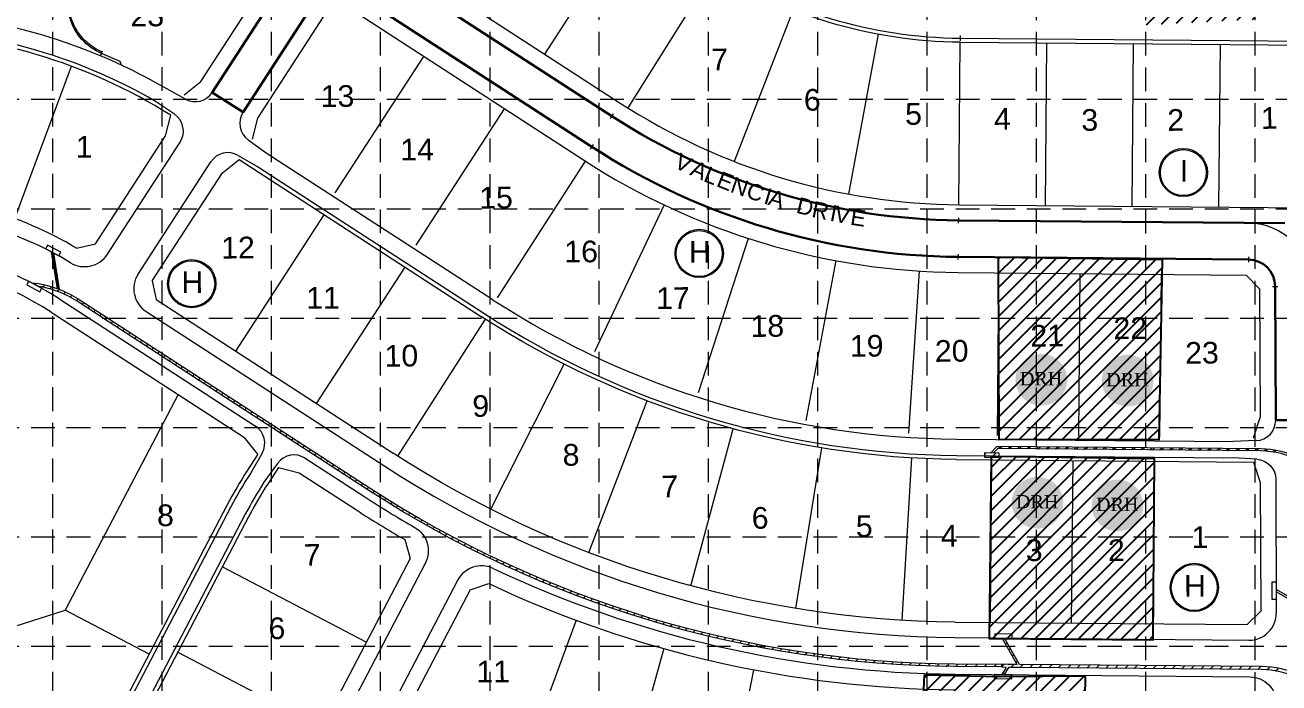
# Model space of a CAD drawing. Header units: inches. Extents: x 5975 to 9213, y 2836 to 8009.
# Drawn here: x 6687 to 7613, y 5799 to 6284 of the extents above; entities that cross this region are included whole.
import ezdxf
from ezdxf.enums import TextEntityAlignment as Align

# ---------------------------------------------------------------- set-up
doc = ezdxf.new("R2010")
doc.units = ezdxf.units.IN
doc.header["$MEASUREMENT"] = 0
doc.linetypes.add('DASHED', pattern=[0.75, 0.5, -0.25])
doc.linetypes.add('HIDDEN', pattern=[0.375, 0.25, -0.125])
for name, color, linetype, lineweight in [('0572al - Level 22', 7, 'Continuous', 0), ('BLOCKS', 7, 'Continuous', 0), ('Level 11', 7, 'Continuous', 0), ('Level 14', 7, 'Continuous', 0), ('Level 22', 7, 'Continuous', 0), ('Level 3', 7, 'Continuous', 0), ('Level 47', 7, 'Continuous', 0), ('Level 6', 7, 'Continuous', 0), ('LOGO', 7, 'Continuous', 0), ('STORM', 5, 'Continuous', 0)]:
    doc.layers.add(name, color=color, linetype=linetype, lineweight=lineweight)
for name, color, linetype in [('BASE', 7, 'Continuous'), ('GRID', 254, 'DASHED'), ('SODDED LOT', 2, 'Continuous')]:
    doc.layers.add(name, color=color, linetype=linetype)
doc.styles.add('DRHorton', font='dutcheb.ttf')
doc.styles.get("Standard").update_dxf_attribs({"font": 'ARIAL.TTF'})

# ---------------------------------------------------------------- blocks, each defined once
blk = doc.blocks.new('DRHorton')
h = blk.add_hatch(color=1)
h.paths.add_polyline_path([(78.7, 25.78, 1), (40.43, 25.78, 1)])
h.paths.add_polyline_path([(42.33, 17.91), (76.5, 17.91), (76.5, 34.87), (42.33, 34.87)], flags=24)
at = {"layer": 'BASE', "color": 176, "style": 'DRHorton'}
blk.add_text('DRH', height=9.814, dxfattribs=at).set_placement((59.39, 21.64), align=Align.CENTER)

msp = doc.modelspace()

# ---------------------------------------------------------------- hatches: boundary and pattern name
at = {"layer": 'SODDED LOT'}
h = msp.add_hatch(dxfattribs=at)
h.set_pattern_fill('ANSI31', color=256, scale=60, style=0)
h.paths.add_polyline_path([(7351.01, 5804.8), (7407.43, 5803.41), (7469.69, 5803.96), (7467.74, 5670.6), (7382.98, 5670.32), (7345.18, 5671.16)])
h.paths.add_polyline_path([(7400.62, 5966.19), (7520.73, 5964.5), (7519.61, 5830.4), (7399.21, 5831.25)])
h.paths.add_polyline_path([(7405.78, 6113), (7526.59, 6111.38), (7524.17, 5978.09), (7406.18, 5978.49), (7405.78, 6111.38)])
h.paths.add_polyline_path([(7507.01, 6746.99), (7630.07, 6747.51), (7631.11, 6874.69), (7507.01, 6874.69)])
h.paths.add_polyline_path([(7507.53, 6684.07), (7628.43, 6683.46), (7628.51, 6649.29), (7618.65, 6630.08), (7607.22, 6620.74), (7590.09, 6616.07), (7524.66, 6615.03), (7513.24, 6616.59), (7508.05, 6622.82), (7508.05, 6628.53)])
h.paths.add_polyline_path([(7486.51, 6405.99), (7512.73, 6284.4), (7603.96, 6289.11), (7625.98, 6307.98), (7628.6, 6325.8), (7630.7, 6360.39), (7517.97, 6426.96), (7506.96, 6412.28), (7493.85, 6408.09)])
h.paths.add_polyline_path([(7316.81, 6791.63), (7244.82, 6679.87), (7298.17, 6645.16), (7363.39, 6758.61)])
h.paths.add_polyline_path([(7090.29, 6927.15), (7032.12, 6805.45), (7083.1, 6779.07), (7147.87, 6895.38)])
h.paths.add_polyline_path([(7179.83, 7077.56), (7120.72, 6953.95), (7120.72, 6946.47), (7129.56, 6941.72), (7169.64, 6917.27), (7236.91, 7049.03)])
h.paths.add_polyline_path([(6973.21, 7146.91), (6935.84, 7018.55), (7045.9, 6977.12), (7094.82, 7099.37), (7035.71, 7124.5)])
h.paths.add_polyline_path([(6656.93, 7225.64), (6650.99, 7071.52), (6709.17, 7064.73), (6722.34, 7209.93)])
h.paths.add_polyline_path([(7291.62, 5043.7), (7267.69, 5045.25), (7233.72, 5083.44), (7229.48, 5188.01), (7225.23, 5201.12), (7256.11, 5201.12), (7270.39, 5195.72), (7276.56, 5187.23), (7281.58, 5172.57), (7281.2, 5106.98)])
h.paths.add_polyline_path([(8380.58, 5174.1), (8367.57, 5174.1), (8344.07, 5199.1), (8368.57, 5174.1), (8268.46, 5173.11), (8225.45, 5176.61), (8160.42, 5181.61), (8079.9, 5182.11), (7307.5, 5175.7), (7308.3, 5191.69), (7317.1, 5206.89), (7337.1, 5212.49), (7533.14, 5214.89), (7553.14, 5209.29), (7565.14, 5214.09), (7721.16, 5214.89), (7733.17, 5210.89), (7745.17, 5216.49), (8051.45, 5218.37), (8065.8, 5214.5), (8077.67, 5217.54), (8194.42, 5217.15), (8241.74, 5210.09), (8358.99, 5207.26), (8368.17, 5202.32), (8374.52, 5194.55), (8378.76, 5183.96)])
h.paths.add_polyline_path([(8704.79, 5136.17), (8691.79, 5133.64), (8753.34, 4894.96), (8772.65, 4849.2), (8813.78, 4777.7), (9048.19, 4361.94), (9072.43, 4375.67), (8939.12, 4584.85), (8791.14, 4879.37), (8747.51, 5047.36), (8711.16, 5128.12)])
h.paths.add_polyline_path([(8681.52, 5186.17), (8415.52, 5185), (8417.85, 5203.66), (8426.6, 5215.33), (8445.85, 5219.99), (8469.19, 5219.99), (8474.44, 5220.58), (8676.85, 5222.91)])
h.paths.add_polyline_path([(8413.35, 4565.98), (8280.46, 4491.51), (8281.98, 4449.25), (8282.28, 4441.35), (8285.63, 4434.36), (8293.84, 4431.32), (8314.21, 4430.71), (8347.06, 4434.05), (8381.72, 4441.65), (8415.78, 4453.81), (8447.71, 4468.4), (8453.19, 4473.27), (8455.92, 4478.43), (8455.92, 4486.64), (8454.71, 4494.24)])
h.paths.add_polyline_path([(7193.84, 4567.18), (7193.14, 4432.02), (7264.33, 4432.69), (7264.78, 4566.81)])
h.paths.add_polyline_path([(7387.96, 5013.68), (7387.48, 4885.26), (7390.38, 4884.78), (7393.04, 4881.88), (7448.68, 4881.39), (7449.65, 5014.17)])
h.paths.add_polyline_path([(7937.33, 4711.8), (7937.48, 4577.46), (8004.15, 4576.95), (8025.44, 4578.49), (8046.46, 4586.43), (8056.72, 4593.35), (8059.01, 4600.35), (8058.83, 4607.07), (8056.62, 4612.2), (8004.18, 4703.63), (7999.2, 4708.38), (7993.32, 4711.1), (7985.17, 4711.77), (7943.07, 4712)])
h.paths.add_polyline_path([(8015.77, 4750.82), (8064.6, 4866.71), (8098.83, 4868.07), (8104.76, 4866.25), (8126.21, 4865.79), (8140.36, 4860.77), (8149.94, 4853.02), (8155.42, 4844.35), (8158.61, 4832.03), (8161.35, 4819.71), (8164.09, 4819.26), (8173.68, 4785.04), (8042.69, 4711.59), (8042.24, 4719.34), (8039.04, 4729.84), (8031.74, 4739.87), (8019.87, 4748.54)])
h.paths.add_polyline_path([(8285.97, 4402.91), (8285.64, 4269.3), (8320.6, 4269.71), (8347.34, 4271.36), (8371.6, 4273.82), (8350.22, 4407.04), (8339.11, 4405.4), (8323.48, 4403.75), (8309.91, 4403.34), (8289.34, 4402.93)])
h.paths.add_polyline_path([(6997, 4412.5), (6873.98, 4344.71), (6871.32, 4343.51), (6871.8, 4331.43), (6873.25, 4329.98), (6874.7, 4313.81), (6877.36, 4297.87), (6884.6, 4287.25), (6897.65, 4277.59), (6912.38, 4274.69), (6930.5, 4273.97), (6931.95, 4271.79), (7003.68, 4271.79), (7025.42, 4391.8), (7016, 4394.94), (7006.58, 4401.46), (7001.51, 4406.77)])

# ---------------------------------------------------------------- linework, layer by layer
at = {"layer": '0572al - Level 22', "color": 7, "linetype": 'Continuous', "lineweight": 13}
for p, q in [((6825.46, 6234.64), (7046.69, 6575.87)), ((6944.17, 6331.34), (7120.25, 6217.18)), ((6848.15, 6220), (6901.82, 6302.78)), ((6929.48, 6308.69), (7105.56, 6194.53)), ((7377.52, 6274.68), (7644.9, 6272.33)), ((6758.43, 6254.76), (6757.46, 6257.42)), ((6825.46, 6234.64), (6848.15, 6220)), ((7376.34, 6140.18), (7617.09, 6138.07)), ((7376.1, 6113.18), (7590.18, 6111.31)), ((7610, 6091.37), (7610.33, 5992.64)), ((7637.33, 5992.73), (7610.33, 5992.64))]:
    msp.add_line(p, q, dxfattribs=at)
at = {"layer": '0572al - Level 22', "color": 7, "linetype": 'Continuous', "lineweight": 13, "extrusion": (0, 0, -1)}
for centre, radius, start, end in [((-6759.61, 6301.28), 41, 292.7845, 32.95631), ((-7590, 6091.31), 47, 90.50301, 179.80917), ((-7590, 6091.31), 20, 90.50301, 179.80917)]:
    msp.add_arc(centre, radius, start, end, dxfattribs=at)
at = {"layer": '0572al - Level 22', "color": 7, "linetype": 'Continuous', "lineweight": 13}
for centre, radius, start, end in [((7380.54, 6618.67), 344, 237.04369, 269.49699), ((6584.18, 5883.63), 412, 65.1295, 67.2155), ((7380.54, 6618.67), 478.5, 237.04369, 269.49699), ((7380.54, 6618.67), 505.5, 237.04369, 269.49699)]:
    msp.add_arc(centre, radius, start, end, dxfattribs=at)
at = {"layer": 'BLOCKS'}
for centre, radius in [((7542.24, 6175.51), 17.8), ((7542.18, 6175.43), 16.97), ((7184.88, 6115.78), 17.8), ((7184.82, 6115.71), 16.97), ((6810.29, 6093.46), 17.8), ((6810.23, 6093.39), 16.97), ((7550.3, 5869.27), 17.8), ((7550.24, 5869.2), 16.97)]:
    msp.add_circle(centre, radius, dxfattribs=at)
at = {"layer": 'GRID', "color": 252, "linetype": 'HIDDEN', "lineweight": 0, "ltscale": 70}
for p, q in [((7110.91, 3243.14), (7110.91, 7924.45)), ((7191.62, 3243.12), (7191.62, 7924.45)), ((7272.33, 3243.11), (7272.33, 7924.45)), ((7353.04, 3243.1), (7353.04, 7924.45)), ((7433.75, 3243.09), (7433.75, 7924.45)), ((7514.46, 3243.07), (7514.46, 7924.45)), ((7595.17, 3243.06), (7595.17, 7924.45)), ((6708.29, 3243.2), (6707.46, 7921.29)), ((6788.36, 3243.19), (6788.38, 7921.24)), ((6869.29, 3243.17), (6869.2, 7921.22)), ((6949.5, 3243.16), (6949.66, 7921.21)), ((7030.23, 3243.15), (7030.72, 7921.1)), ((6061.68, 6229.54), (9128.65, 6229.54)), ((6061.68, 6148.83), (9128.65, 6148.83)), ((6061.68, 6068.12), (9128.65, 6068.12)), ((6061.68, 5987.41), (9128.65, 5987.41)), ((6061.68, 5906.7), (9128.65, 5906.7)), ((6061.68, 5825.99), (9128.65, 5825.99))]:
    msp.add_line(p, q, dxfattribs=at)
at = {"layer": 'Level 14', "color": 7, "linetype": 'Continuous', "lineweight": 30}
for p, q in [((6825.46, 6234.64), (7046.69, 6575.87)), ((6944.17, 6331.34), (7120.25, 6217.18)), ((6848.15, 6220), (6901.82, 6302.78)), ((6929.48, 6308.69), (7105.56, 6194.53)), ((6825.46, 6234.64), (6848.15, 6220)), ((7376.34, 6140.18), (7617.09, 6138.07)), ((7376.1, 6113.18), (7590.18, 6111.31)), ((7610, 6091.37), (7610.33, 5992.64)), ((7637.33, 5992.73), (7610.33, 5992.64))]:
    msp.add_line(p, q, dxfattribs=at)
at = {"layer": 'Level 14', "color": 7, "linetype": 'Continuous', "lineweight": 0}
for p, q in [((7377.54, 6276.68), (7377.5, 6272.68)), ((6742.96, 6261.64), (6744.51, 6265.32)), ((7121.32, 6218.84), (7119.15, 6215.48)), ((7106.64, 6196.19), (7104.46, 6192.83)), ((7376.32, 6138.18), (7376.36, 6142.18)), ((7376.08, 6111.19), (7376.12, 6115.18)), ((7590.19, 6113.31), (7590.16, 6109.31)), ((7608, 6091.37), (7612, 6091.38))]:
    msp.add_line(p, q, dxfattribs=at)
at = {"layer": 'Level 14', "color": 7, "linetype": 'Continuous', "lineweight": 13}
for p, q in [((7377.52, 6274.68), (7644.9, 6272.33)), ((6758.43, 6254.76), (6757.46, 6257.42))]:
    msp.add_line(p, q, dxfattribs=at)
at = {"layer": 'Level 14', "color": 7, "linetype": 'Continuous', "lineweight": 13, "extrusion": (0, 0, -1)}
msp.add_arc((-6759.61, 6301.28), 41, 292.7845, 32.95631, dxfattribs=at)
at = {"layer": 'Level 14', "color": 7, "linetype": 'Continuous', "lineweight": 13}
for centre, radius, start, end in [((7380.54, 6618.67), 344, 237.04369, 269.49699), ((6584.18, 5883.63), 412, 65.1295, 67.2155)]:
    msp.add_arc(centre, radius, start, end, dxfattribs=at)
at = {"layer": 'Level 14', "color": 7, "linetype": 'Continuous', "lineweight": 30}
for radius in [478.5, 505.5]:
    msp.add_arc((7380.54, 6618.67), radius, 237.04369, 269.49699, dxfattribs=at)
at = {"layer": 'Level 14', "color": 7, "linetype": 'Continuous', "lineweight": 30, "extrusion": (0, 0, -1)}
msp.add_arc((-7590, 6091.31), 20, 90.50301, 179.80917, dxfattribs=at)
at = {"layer": 'Level 22', "color": 7, "linetype": 'Continuous', "lineweight": 0}
for p, q in [((6805.65, 6229.65), (6789.65, 6238.43)), ((6825.46, 6234.64), (6825.49, 6234.69)), ((6848.15, 6220), (6825.46, 6234.64)), ((6797.57, 6218.51), (6783.64, 6228.04)), ((6747.99, 6115.15), (6801.69, 6197.97)), ((6851.96, 6199.68), (6865.96, 6189.57)), ((6770.71, 6100.57), (6824.38, 6183.35)), ((6844.49, 6188.17), (6859.43, 6179.5)), ((6865.96, 6189.57), (7032.39, 6081.67)), ((6859.43, 6179.5), (7025.86, 6071.6)), ((6712.84, 6082.07), (6857.33, 5988.4)), ((6776.61, 6072.9), (6952.7, 5958.74)), ((7637.33, 5992.73), (7610.33, 5992.64)), ((7374.92, 5978.69), (7578.88, 5976.9)), ((7595.95, 5977.6), (7578.88, 5976.9)), ((6862.14, 5968.29), (6853.54, 5953.43)), ((6873.66, 5960.83), (6863.6, 5946.91)), ((6893.98, 5964.64), (6938.01, 5936.09)), ((7374.82, 5966.69), (7578.92, 5964.9)), ((7596.35, 5963.88), (7578.92, 5964.9)), ((7610.48, 5948.95), (7610.8, 5850.36)), ((6839.15, 5928.8), (6718.53, 5698.21)), ((6849.79, 5923.24), (6729.16, 5692.65)), ((6982.59, 5886.94), (6914.16, 5756.13)), ((7006.51, 5874.43), (6960.68, 5786.81)), ((7373.63, 5832.2), (7590.63, 5830.29)), ((7373.4, 5805.2), (7591.2, 5803.28))]:
    msp.add_line(p, q, dxfattribs=at)
for centre, radius, start, end in [((6584.18, 5883.63), 410, 59.92409, 89.49699), ((6584.18, 5883.63), 398, 59.92409, 89.49699), ((6812.87, 6242.8), 15, 241.24263, 327.04369), ((6860.73, 6211.84), 15, 147.04369, 234.18839), ((6789.1, 6206.13), 15, 327.04369, 55.62146), ((6836.97, 6175.19), 15, 59.89899, 147.04369), ((6584.18, 5883.63), 263.5, 58.76181, 89.49699), ((6584.18, 5883.63), 236.5, 57.04369, 89.49699), ((6731.21, 6126.03), 20, 238.76181, 327.04369), ((6787.49, 6089.69), 20, 147.04369, 237.04369), ((7380.54, 6618.67), 640, 237.04369, 269.49699), ((7380.54, 6618.67), 652, 237.04369, 269.49699), ((6849.17, 5975.81), 15, 329.9133, 57.04369), ((7595.33, 5992.59), 15, 272.35725, 0.19083), ((6885.82, 5952.05), 15, 57.04369, 144.17407), ((7110.3, 5786.97), 306, 147.04369, 152.3861), ((7380.54, 6618.67), 786.5, 237.04369, 269.49699), ((7110.3, 5786.97), 294, 147.04369, 152.3861), ((7380.54, 6618.67), 813.5, 237.04369, 240.08535), ((7024.23, 5865.16), 20, 64.69225, 152.3861), ((7380.54, 6618.67), 813.5, 244.69225, 269.49699), ((7590.8, 5850.29), 20, 269.49699, 0.19083)]:
    msp.add_arc(centre, radius, start, end, dxfattribs=at)
at = {"layer": 'Level 22', "color": 7, "linetype": 'Continuous', "lineweight": 0, "extrusion": (0, 0, -1)}
for centre, radius, start, end in [((-7595.48, 5948.9), 15, 93.35296, 179.80917), ((-6964.87, 5896.21), 20, 119.91465, 207.6139), ((-7591.03, 5783.29), 20, 90.50301, 179.80917)]:
    msp.add_arc(centre, radius, start, end, dxfattribs=at)
at = {"layer": 'Level 3', "color": 7, "linetype": 'Continuous', "lineweight": 0}
for p, q in [((6817.02, 6242.76), (7036.25, 6580.91)), ((7070.83, 6262.93), (7136.11, 6363.62)), ((6951.68, 6340.18), (7126.54, 6226.81)), ((7195.95, 6324.86), (7132.11, 6223.25)), ((6858.97, 6215.56), (6910.65, 6295.27)), ((6924.48, 6298.22), (7099.34, 6184.86)), ((7254.21, 6295.49), (7210.53, 6183.73)), ((7316.95, 6277.55), (7294.96, 6159.58)), ((7376.44, 6151.68), (7377.49, 6271.68)), ((7377.54, 6271.68), (7647.91, 6269.3)), ((7440.44, 6151.12), (7441.49, 6271.12)), ((7504.43, 6150.56), (7505.49, 6270.56)), ((7568.43, 6150), (7569.49, 6269.99)), ((6916.26, 6160.54), (6981.54, 6261.23)), ((6804.64, 6232.87), (6817.02, 6242.76)), ((6975.83, 6121.91), (7041.11, 6222.61)), ((6855, 6200.25), (6858.97, 6215.56)), ((7100.69, 6183.98), (7035.73, 6083.09)), ((7159, 6151.56), (7107.58, 6043.13)), ((7376.48, 6151.68), (7648.31, 6149.3)), ((7221.01, 6126.91), (7183.98, 6012.77)), ((7285.67, 6110.45), (7263.65, 5992.49)), ((7347.15, 6102.75), (7339.4, 5983)), ((7376.04, 6101.68), (7588.47, 6099.82)), ((7404.95, 5981.43), (7406, 6101.42)), ((7464.94, 5980.9), (7466, 6100.9)), ((7524.94, 5980.37), (7526, 6100.37)), ((7588.47, 6099.82), (7598.51, 6089.73)), ((7598.51, 6089.73), (7598.82, 5994.73)), ((7593.87, 5979.77), (7598.82, 5994.73))]:
    msp.add_line(p, q, dxfattribs=at)
at = {"layer": 'Level 3', "color": 7, "linetype": 'Continuous', "lineweight": 0, "extrusion": (0, 0, -1)}
for centre, radius, start, end in [((-6759.61, 6301.28), 40, 292.7845, 32.95631), ((-7380.58, 6618.67), 347, 270.50301, 302.95631)]:
    msp.add_arc(centre, radius, start, end, dxfattribs=at)
at = {"layer": 'Level 3', "color": 7, "linetype": 'Continuous', "lineweight": 0}
for radius in [467, 517]:
    msp.add_arc((7380.58, 6618.67), radius, 237.04369, 269.49699, dxfattribs=at)
at = {"layer": 'Level 6', "color": 7, "linetype": 'Continuous', "lineweight": 0}
for p, q in [((6679.8, 6141.47), (6721.52, 6253.98)), ((6790.9, 6202.48), (6794.85, 6217.76)), ((6739.22, 6122.77), (6790.9, 6202.48)), ((6832.86, 6175.28), (6845.21, 6185.15)), ((6845.21, 6185.15), (7024.26, 6069.06)), ((6781.18, 6095.57), (6832.86, 6175.28)), ((6842.86, 6043.66), (6908.14, 6144.35)), ((6725.29, 6119.66), (6739.22, 6122.77)), ((6902.44, 6005.03), (6967.72, 6105.72)), ((6781.18, 6095.57), (6784.13, 6081.74)), ((6784.13, 6081.74), (6958.98, 5968.37)), ((6706.58, 6072.42), (6849.26, 5979.92)), ((6962.28, 5966.25), (7027.05, 6067.27)), ((7031.02, 5926.98), (7085.14, 6034.08)), ((6800.16, 6011.76), (6716.79, 5852.39)), ((7103.4, 5894.93), (7146.31, 6006.99)), ((6859.12, 5967.57), (6849.26, 5979.92)), ((7178.67, 5870.43), (7209.93, 5986.29)), ((7256.05, 5853.74), (7275.33, 5972.18)), ((6859.12, 5967.57), (6851.02, 5955.07)), ((7334.73, 5845.02), (7341.83, 5964.81)), ((7374.83, 5963.69), (7593.93, 5961.77)), ((7399.73, 5843.47), (7400.79, 5963.46)), ((7459.73, 5842.94), (7460.79, 5962.94)), ((7519.73, 5842.41), (7520.78, 5962.41)), ((7593.93, 5961.77), (7598.98, 5946.72)), ((6874.23, 5957.78), (6866.12, 5945.27)), ((6874.23, 5957.78), (6889.53, 5953.81)), ((6889.53, 5953.81), (6931.78, 5926.42)), ((7598.98, 5946.72), (7599.3, 5851.72)), ((6836.49, 5930.2), (6715.87, 5699.6)), ((6852.44, 5921.85), (6731.82, 5691.26)), ((6967.52, 5904.52), (6971.57, 5890.7)), ((6971.57, 5890.7), (6838.15, 5635.64)), ((6832.87, 5884.43), (6939.2, 5828.81)), ((7015.88, 5867.52), (6971.82, 5783.29)), ((7015.88, 5867.52), (7029.54, 5872.08)), ((6606.03, 5817.19), (6716.79, 5852.39)), ((6778.82, 5819.94), (6716.79, 5852.39)), ((7589.33, 5841.8), (7599.3, 5851.72)), ((7094.07, 5845.02), (7052.39, 5732.47)), ((7373.78, 5843.69), (7589.33, 5841.8)), ((6799.96, 5821.52), (6906.29, 5765.89)), ((7158.68, 5824.07), (7126.4, 5708.48)), ((7224.79, 5808.51), (7202.14, 5690.66))]:
    msp.add_line(p, q, dxfattribs=at)
for centre, radius, start, end in [((6584.18, 5883.63), 395, 57.76897, 89.49699), ((6584.18, 5883.63), 275, 59.12763, 89.49699), ((6584.18, 5883.63), 225, 57.04369, 89.49699), ((7110.3, 5786.97), 309, 147.04369, 152.3861), ((7110.3, 5786.97), 291, 147.04369, 152.3861), ((7380.58, 6618.67), 825, 237.04369, 239.95464), ((7380.58, 6618.67), 825, 244.81756, 269.49699)]:
    msp.add_arc(centre, radius, start, end, dxfattribs=at)
at = {"layer": 'Level 6', "color": 7, "linetype": 'Continuous', "lineweight": 0, "extrusion": (0, 0, -1)}
for radius in [655, 775]:
    msp.add_arc((-7380.58, 6618.67), radius, 270.50301, 302.95631, dxfattribs=at)
at = {"layer": 'SODDED LOT'}
for points in [[(7405.78, 6113), (7526.59, 6111.38), (7524.17, 5978.09), (7406.18, 5978.49), (7405.78, 6111.38)], [(7400.62, 5966.19), (7520.73, 5964.5), (7519.61, 5830.4), (7399.21, 5831.25)], [(7351.01, 5804.8), (7407.43, 5803.41), (7469.69, 5803.96), (7467.74, 5670.6), (7382.98, 5670.32), (7345.18, 5671.16)]]:
    msp.add_lwpolyline(points, close=True, dxfattribs=at)
at = {"layer": 'STORM', "color": 170, "linetype": 'Continuous', "lineweight": 0}
for p, q in [((6706.52, 6117.01), (6710.85, 6089.74)), ((6707.23, 6112.57), (6708.54, 6113.88)), ((6707.35, 6116.57), (6711.82, 6088.45)), ((6708.18, 6116.13), (6712.47, 6089.14)), ((6708.2, 6106.47), (6709.51, 6107.78)), ((6709.17, 6100.36), (6710.48, 6101.67)), ((6694.54, 6092.8), (6695.23, 6093.5)), ((6699.75, 6090.95), (6701.25, 6092.44)), ((6705.45, 6089.58), (6706.87, 6091)), ((6710.13, 6094.26), (6711.45, 6095.57)), ((6710.82, 6087.87), (6712.41, 6089.47)), ((6715.83, 6085.81), (6717.16, 6087.14)), ((6720.55, 6083.47), (6721.86, 6084.78)), ((6725.01, 6080.86), (6726.29, 6082.13)), ((6748.62, 6065.58), (6725.61, 6080.5)), ((6749.58, 6067.04), (6726.56, 6081.96)), ((6729.32, 6078.09), (6730.58, 6079.36)), ((6733.61, 6075.31), (6734.87, 6076.58)), ((6737.9, 6072.53), (6739.16, 6073.79)), ((6742.19, 6069.75), (6743.45, 6071.01)), ((6746.48, 6066.97), (6747.74, 6068.23)), ((6941.07, 5940.81), (6748.62, 6065.58)), ((6942.02, 5942.28), (6749.58, 6067.04)), ((6750.77, 6064.19), (6752.03, 6065.45)), ((6755.06, 6061.4), (6756.32, 6062.67)), ((6759.35, 6058.62), (6760.61, 6059.89)), ((6763.64, 6055.84), (6764.9, 6057.11)), ((6767.93, 6053.06), (6769.19, 6054.33)), ((6772.22, 6050.28), (6773.48, 6051.54)), ((6776.51, 6047.5), (6777.77, 6048.76)), ((6780.8, 6044.72), (6782.06, 6045.98)), ((6785.09, 6041.94), (6786.35, 6043.2)), ((6789.38, 6039.15), (6790.64, 6040.42)), ((6793.67, 6036.37), (6794.93, 6037.64)), ((6797.96, 6033.59), (6799.22, 6034.86)), ((6802.25, 6030.81), (6803.51, 6032.08)), ((6806.54, 6028.03), (6807.8, 6029.29)), ((6810.83, 6025.25), (6812.09, 6026.51)), ((6815.12, 6022.47), (6816.38, 6023.73)), ((6819.41, 6019.69), (6820.67, 6020.95)), ((6823.7, 6016.9), (6824.96, 6018.17)), ((6827.99, 6014.12), (6829.25, 6015.39)), ((6832.28, 6011.34), (6833.54, 6012.61)), ((6836.57, 6008.56), (6837.83, 6009.83)), ((6840.86, 6005.78), (6842.12, 6007.04)), ((6845.15, 6003), (6846.41, 6004.26)), ((6849.44, 6000.22), (6850.7, 6001.48)), ((6853.73, 5997.44), (6854.99, 5998.7)), ((6858.02, 5994.65), (6859.28, 5995.92)), ((6862.31, 5991.87), (6863.57, 5993.14)), ((6866.59, 5989.09), (6867.86, 5990.36)), ((6870.88, 5986.31), (6872.15, 5987.58)), ((6875.17, 5983.53), (6876.44, 5984.8)), ((6879.46, 5980.75), (6880.73, 5982.01)), ((6883.75, 5977.97), (6885.02, 5979.23)), ((6888.04, 5975.19), (6889.31, 5976.45)), ((6892.33, 5972.41), (6893.6, 5973.67)), ((6896.62, 5969.62), (6897.89, 5970.89)), ((7404.56, 5973.18), (7399.77, 5968.47)), ((7405.17, 5971.67), (7401.89, 5968.45)), ((7599.2, 5971.47), (7404.56, 5973.18)), ((7599.18, 5969.97), (7405.17, 5971.67)), ((7405.52, 5971.67), (7407.01, 5973.16)), ((7406.91, 5971.66), (7408.39, 5973.15)), ((7412.53, 5971.61), (7414.02, 5973.1)), ((7413.91, 5971.6), (7415.4, 5973.08)), ((7419.54, 5971.55), (7421.03, 5973.04)), ((7420.92, 5971.54), (7422.41, 5973.02)), ((7426.55, 5971.49), (7428.04, 5972.97)), ((7427.93, 5971.47), (7429.42, 5972.96)), ((7433.56, 5971.43), (7435.05, 5972.91)), ((7434.94, 5971.41), (7436.43, 5972.9)), ((7440.57, 5971.36), (7442.06, 5972.85)), ((7441.95, 5971.35), (7443.44, 5972.84)), ((7447.58, 5971.3), (7449.07, 5972.79)), ((7448.96, 5971.29), (7450.45, 5972.78)), ((7454.59, 5971.24), (7456.08, 5972.73)), ((7455.97, 5971.23), (7457.46, 5972.72)), ((7461.6, 5971.18), (7463.08, 5972.67)), ((7462.98, 5971.17), (7464.47, 5972.65)), ((7468.61, 5971.12), (7470.09, 5972.6)), ((7469.99, 5971.11), (7471.48, 5972.59)), ((7475.62, 5971.06), (7477.1, 5972.54)), ((7477, 5971.04), (7478.49, 5972.53)), ((7482.63, 5970.99), (7484.11, 5972.48)), ((7484.01, 5970.98), (7485.5, 5972.47)), ((7489.64, 5970.93), (7491.12, 5972.42)), ((7491.02, 5970.92), (7492.51, 5972.41)), ((7496.65, 5970.87), (7498.13, 5972.36)), ((7498.03, 5970.86), (7499.52, 5972.35)), ((7503.65, 5970.81), (7505.14, 5972.3)), ((7505.04, 5970.8), (7506.53, 5972.28)), ((7510.66, 5970.75), (7512.15, 5972.24)), ((7512.05, 5970.74), (7513.54, 5972.22)), ((7517.67, 5970.69), (7519.16, 5972.17)), ((7519.06, 5970.67), (7520.54, 5972.16)), ((7524.68, 5970.63), (7526.17, 5972.11)), ((7526.07, 5970.61), (7527.55, 5972.1)), ((7531.69, 5970.56), (7533.18, 5972.05)), ((7533.08, 5970.55), (7534.56, 5972.04)), ((7538.7, 5970.5), (7540.19, 5971.99)), ((7540.09, 5970.49), (7541.57, 5971.98)), ((7545.71, 5970.44), (7547.2, 5971.93)), ((7547.1, 5970.43), (7548.58, 5971.92)), ((7552.72, 5970.38), (7554.21, 5971.87)), ((7554.11, 5970.37), (7555.59, 5971.85)), ((7559.73, 5970.32), (7561.22, 5971.8)), ((7561.11, 5970.31), (7562.6, 5971.79)), ((7566.74, 5970.26), (7568.23, 5971.74)), ((7568.12, 5970.24), (7569.61, 5971.73)), ((7573.75, 5970.19), (7575.24, 5971.68)), ((7575.13, 5970.18), (7576.62, 5971.67)), ((7580.76, 5970.13), (7582.25, 5971.62)), ((7582.14, 5970.12), (7583.63, 5971.61)), ((7587.77, 5970.07), (7589.26, 5971.56)), ((7589.15, 5970.06), (7590.64, 5971.55)), ((7594.78, 5970.01), (7596.27, 5971.5)), ((7596.16, 5970), (7597.65, 5971.48)), ((7599.18, 5969.97), (7599.18, 5969.97)), ((7599.2, 5971.47), (7599.2, 5971.47)), ((7601.69, 5969.85), (7603.13, 5971.29)), ((7603.02, 5969.78), (7604.45, 5971.21)), ((7608.14, 5969.23), (7609.47, 5970.56)), ((7609.37, 5969.06), (7610.64, 5970.33)), ((6900.91, 5966.84), (6902.18, 5968.11)), ((6905.2, 5964.06), (6906.47, 5965.33)), ((6909.49, 5961.28), (6910.76, 5962.55)), ((7395.32, 5967.15), (7396.67, 5968.5)), ((7400.71, 5965.46), (7403.68, 5968.44)), ((6913.78, 5958.5), (6915.05, 5959.76)), ((6918.07, 5955.72), (6919.34, 5956.98)), ((6922.36, 5952.94), (6923.63, 5954.2)), ((6926.65, 5950.16), (6927.92, 5951.42)), ((6930.94, 5947.37), (6932.21, 5948.64)), ((6935.23, 5944.59), (6936.5, 5945.86)), ((6939.52, 5941.81), (6940.79, 5943.08)), ((6942.01, 5942.26), (6942.02, 5942.28)), ((6941.06, 5940.79), (6941.07, 5940.81)), ((6943.82, 5939.04), (6945.07, 5940.29)), ((6948.15, 5936.3), (6949.39, 5937.54)), ((6952.48, 5933.56), (6953.76, 5934.84)), ((6956.83, 5930.83), (6958.13, 5932.13)), ((6961.24, 5928.17), (6962.49, 5929.43)), ((6965.65, 5925.52), (6966.92, 5926.78)), ((6970.07, 5922.86), (6971.37, 5924.16)), ((6974.54, 5920.26), (6975.82, 5921.54)), ((6979.03, 5917.68), (6980.29, 5918.94)), ((6983.53, 5915.11), (6984.82, 5916.4)), ((6988.05, 5912.55), (6989.36, 5913.87)), ((6992.63, 5910.07), (6993.89, 5911.33)), ((6997.21, 5907.58), (6998.5, 5908.86)), ((7001.8, 5905.09), (7003.12, 5906.41)), ((7006.44, 5902.66), (7007.74, 5903.96)), ((7011.11, 5900.26), (7012.39, 5901.54)), ((7015.78, 5897.86), (7017.09, 5899.17)), ((7020.48, 5895.49), (7021.8, 5896.81)), ((7025.23, 5893.17), (7026.51, 5894.45)), ((7029.99, 5890.86), (7031.3, 5892.17)), ((7034.75, 5888.54), (7036.09, 5889.89)), ((7039.58, 5886.31), (7040.89, 5887.61)), ((7044.43, 5884.08), (7045.73, 5885.39)), ((7049.27, 5881.86), (7050.62, 5883.2)), ((7054.17, 5879.68), (7055.5, 5881.01)), ((7059.1, 5877.54), (7060.4, 5878.85)), ((7064.04, 5875.41), (7065.38, 5876.75)), ((7068.99, 5873.29), (7070.36, 5874.66)), ((7074.02, 5871.25), (7075.33, 5872.56)), ((7079.05, 5869.2), (7080.39, 5870.55)), ((7084.07, 5867.16), (7085.46, 5868.54)), ((7628.78, 5857.39), (7610.75, 5867.72)), ((7610.75, 5867.14), (7611.12, 5867.51)), ((7089.18, 5865.2), (7090.52, 5866.54)), ((7094.31, 5863.25), (7095.65, 5864.59)), ((7099.43, 5861.3), (7100.81, 5862.68)), ((7104.61, 5859.41), (7105.97, 5860.78)), ((7109.82, 5857.55), (7111.17, 5858.9)), ((7628.79, 5855.66), (7610.75, 5865.99)), ((7115.04, 5855.7), (7116.43, 5857.09)), ((7120.29, 5853.88), (7121.69, 5855.27)), ((7125.6, 5852.12), (7126.95, 5853.47)), ((7130.92, 5850.36), (7132.31, 5851.76)), ((7136.25, 5848.62), (7137.67, 5850.04)), ((7141.66, 5846.96), (7143.03, 5848.33)), ((7147.07, 5845.31), (7148.48, 5846.71)), ((7152.49, 5843.65), (7153.93, 5845.1)), ((7158, 5842.09), (7159.39, 5843.48)), ((7163.52, 5840.54), (7164.93, 5841.95)), ((7169.03, 5838.98), (7170.49, 5840.44)), ((7174.63, 5837.51), (7176.05, 5838.93)), ((7180.25, 5836.06), (7181.68, 5837.49)), ((7185.87, 5834.61), (7187.35, 5836.08)), ((7191.57, 5833.24), (7193.02, 5834.68)), ((7197.3, 5831.9), (7198.74, 5833.34)), ((7203.03, 5830.55), (7204.52, 5832.04)), ((7208.83, 5829.28), (7210.3, 5830.75)), ((7419.55, 5812.42), (7408.53, 5831.89)), ((7421.28, 5812.4), (7410.26, 5831.87)), ((7214.67, 5828.05), (7216.13, 5829.51)), ((7220.51, 5826.82), (7222.02, 5828.33)), ((7226.42, 5825.66), (7227.91, 5827.15)), ((7232.38, 5824.54), (7233.86, 5826.03)), ((7238.33, 5823.42), (7239.86, 5824.96)), ((7244.36, 5822.39), (7245.87, 5823.89)), ((7250.43, 5821.39), (7251.94, 5822.9)), ((7256.5, 5820.38), (7258.07, 5821.95)), ((7410.97, 5827.57), (7412.07, 5828.67)), ((7413.53, 5823.06), (7414.63, 5824.16)), ((7262.66, 5819.48), (7264.19, 5821)), ((7268.85, 5818.6), (7270.4, 5820.14)), ((7275.05, 5817.71), (7276.64, 5819.31)), ((7281.35, 5816.95), (7282.89, 5818.49)), ((7287.66, 5816.19), (7289.24, 5817.77)), ((7293.99, 5815.45), (7295.62, 5817.07)), ((7300.43, 5814.82), (7301.99, 5816.38)), ((7306.88, 5814.19), (7308.5, 5815.81)), ((7313.36, 5813.61), (7315, 5815.25)), ((7319.94, 5813.12), (7321.55, 5814.72)), ((7326.52, 5812.62), (7328.19, 5814.29)), ((7333.18, 5812.21), (7334.83, 5813.86)), ((7339.9, 5811.86), (7341.56, 5813.52)), ((7346.62, 5811.51), (7348.34, 5813.23)), ((7353.47, 5811.29), (7355.13, 5812.95)), ((7360.34, 5811.08), (7362.05, 5812.8)), ((7367.23, 5810.91), (7368.99, 5812.66)), ((7407.99, 5812.27), (7373.46, 5812.57)), ((7374.21, 5810.81), (7375.95, 5812.55)), ((7381.22, 5810.75), (7382.96, 5812.49)), ((7388.23, 5810.69), (7389.97, 5812.43)), ((7395.24, 5810.63), (7396.97, 5812.37)), ((7402.25, 5810.57), (7403.98, 5812.3)), ((7407.97, 5810.43), (7410.04, 5812.5)), ((7412.98, 5812.47), (7407.99, 5812.52)), ((7419.55, 5812.42), (7412.98, 5812.47)), ((7414.82, 5810.21), (7417.05, 5812.44)), ((7416.08, 5818.54), (7417.18, 5819.64)), ((7418.64, 5814.03), (7419.74, 5815.13)), ((7599.74, 5810.83), (7421.28, 5812.4)), ((7421.83, 5810.15), (7424.06, 5812.38)), ((7428.84, 5810.09), (7431.07, 5812.32)), ((7435.85, 5810.02), (7438.08, 5812.25)), ((7442.86, 5809.96), (7445.09, 5812.19)), ((7449.87, 5809.9), (7452.1, 5812.13)), ((7456.88, 5809.84), (7459.11, 5812.07)), ((7463.89, 5809.78), (7466.12, 5812.01)), ((7407.97, 5810.52), (7373.45, 5810.82)), ((7411.45, 5810.24), (7407.97, 5810.27)), ((7411.45, 5810.24), (7408.29, 5804.89)), ((7409.49, 5804.88), (7410.8, 5806.19)), ((7413.18, 5810.22), (7410.03, 5804.88)), ((7421.04, 5810.15), (7413.18, 5810.22)), ((7599.72, 5808.59), (7421.04, 5810.15)), ((7470.9, 5809.72), (7473.13, 5811.95)), ((7477.91, 5809.65), (7480.14, 5811.88)), ((7484.92, 5809.59), (7487.15, 5811.82)), ((7491.93, 5809.53), (7494.16, 5811.76)), ((7498.94, 5809.47), (7501.17, 5811.7)), ((7505.94, 5809.41), (7508.18, 5811.64)), ((7512.95, 5809.35), (7515.18, 5811.58)), ((7519.96, 5809.29), (7522.19, 5811.52)), ((7526.97, 5809.22), (7529.2, 5811.45)), ((7533.98, 5809.16), (7536.21, 5811.39)), ((7540.99, 5809.1), (7543.22, 5811.33)), ((7548, 5809.04), (7550.23, 5811.27)), ((7555.01, 5808.98), (7557.24, 5811.21)), ((7562.02, 5808.92), (7564.25, 5811.15)), ((7569.03, 5808.85), (7571.26, 5811.08)), ((7576.04, 5808.79), (7578.27, 5811.02)), ((7583.05, 5808.73), (7585.28, 5810.96)), ((7590.06, 5808.67), (7592.29, 5810.9)), ((7597.07, 5808.61), (7599.3, 5810.84)), ((7599.72, 5808.59), (7599.72, 5808.59)), ((7599.74, 5810.83), (7599.74, 5810.83)), ((7603.91, 5808.38), (7605.97, 5810.44)), ((7610.21, 5807.61), (7612.11, 5809.51))]:
    msp.add_line(p, q, dxfattribs=at)
at = {"layer": 'STORM', "color": 170, "linetype": 'Continuous', "lineweight": 0, "flags": 128}
for points in [[(6712.21, 6114), (6713.62, 6116.65), (6703.89, 6121.79), (6702.49, 6119.14)], [(6698.19, 6087.48), (6699.59, 6090.13), (6689.87, 6095.27), (6688.47, 6092.62)], [(7406.33, 5968.41), (7395.33, 5968.51), (7395.31, 5965.51), (7406.31, 5965.41)], [(7607.77, 5860.35), (7607.73, 5873.35), (7610.73, 5873.36), (7610.77, 5860.36)], [(7402.9, 5831.94), (7415.9, 5831.82), (7415.92, 5834.82), (7402.92, 5834.94)], [(7402.63, 5801.94), (7415.63, 5801.83), (7415.66, 5804.83), (7402.66, 5804.94)]]:
    msp.add_lwpolyline(points, close=True, dxfattribs=at)
msp.add_lwpolyline([(7407.99, 5812.52), (7407.97, 5810.27)], dxfattribs=at)
at = {"layer": 'STORM', "color": 170, "linetype": 'Continuous', "lineweight": 0}
for centre, radius, start, end in [((6685.29, 6018.3), 75.88, 70.30961, 84.47974), ((6685.29, 6018.3), 74.12, 69.28512, 80.92124), ((6685.29, 6018.3), 74.12, 57.04369, 69.28512), ((6685.29, 6018.3), 74.12, 57.04369, 69.28512), ((6685.29, 6018.3), 75.88, 57.04369, 69.00994), ((7598.62, 5905.72), 64.25, 62.10348, 89.49702), ((7598.62, 5905.72), 65.75, 62.79882, 89.49702), ((7599.16, 5744.71), 63.88, 62.68494, 89.49706), ((7599.16, 5744.71), 66.12, 63.69549, 89.49706)]:
    msp.add_arc(centre, radius, start, end, dxfattribs=at)
at = {"layer": 'STORM', "color": 170, "linetype": 'Continuous', "lineweight": 0, "extrusion": (0, 0, -1)}
for radius in [806.12, 807.88]:
    msp.add_arc((-7380.54, 6618.67), radius, 270.50301, 302.95631, dxfattribs=at)

# ---------------------------------------------------------------- block references
at = {"layer": 'LOGO'}
for p in [(7377.8, 5996.78), (7441.49, 5996.12), (7374.93, 5905.98), (7433.98, 5903.99)]:
    msp.add_blockref('DRHorton', p, dxfattribs=at)

# ---------------------------------------------------------------- texts
at = {"layer": 'Level 11', "color": 7, "linetype": 'Continuous', "lineweight": 13}
for s, p in [('23', (6777.51, 6283.42)), ('7', (7199.96, 6251.02)), ('13', (6917.94, 6223.94)), ('6', (7268.34, 6221.19)), ('5', (7343.08, 6210.74)), ('4', (7408.7, 6207.12)), ('3', (7473.17, 6206.3)), ('2', (7536.6, 6206.3)), ('1', (7605.69, 6207.77)), ('1', (6730.9, 6186.44)), ('14', (6976.7, 6184.53)), ('15', (7034.94, 6148.99)), ('12', (6844.47, 6112.09)), ('16', (7097.75, 6109.2)), ('11', (6907.22, 6075)), ('17', (7165.51, 6074.82)), ('18', (7235.19, 6054.25)), ('21', (7441.75, 6047.09)), ('22', (7503.07, 6052.59)), ('19', (7308.51, 6039.6)), ('10', (6965.07, 6032.29)), ('20', (7371.26, 6035.85)), ('23', (7556, 6034.45)), ('9', (7023.68, 5995.15)), ('8', (7090.33, 5959.12)), ('7', (7163.14, 5935.85)), ('8', (6790.92, 5914.49)), ('6', (7229.88, 5912.58)), ('5', (7306.73, 5906.5)), ('4', (7369.43, 5899.42)), ('1', (7554.48, 5898.41)), ('3', (7432.12, 5888.7)), ('2', (7492.8, 5888.7)), ('7', (6899.2, 5885.2)), ('6', (6873.21, 5831.1)), ('11', (7032.83, 5799.16))]:
    msp.add_text(s, height=16, rotation=0.53528, dxfattribs=at).set_placement(p, align=Align.CENTER)
at = {"layer": 'Level 47', "color": 7, "linetype": 'Continuous', "lineweight": 30}
for s, rotation, p in [('V', 333.37108, (7170.43, 6177.12)), ('A', 335.90203, (7182.33, 6171.77)), ('L', 338.43299, (7191.58, 6167.67)), ('E', 338.43299, (7201.95, 6163.57)), ('N', 340.96394, (7212.75, 6159.4)), ('C', 340.96394, (7224.36, 6155.39)), ('I', 343.4949, (7233.97, 6152.21)), ('A', 343.4949, (7240.31, 6150.33)), ('D', 346.02586, (7261.63, 6144.47)), ('R', 348.55681, (7273.15, 6141.61)), ('I', 348.55681, (7282.92, 6139.63)), ('V', 348.55681, (7289.35, 6138.33)), ('E', 351.08777, (7301.32, 6136.23))]:
    msp.add_text(s, height=12, rotation=rotation, dxfattribs=at).set_placement(p, align=Align.CENTER)
at = {"layer": 'Level 47', "color": 7, "linetype": 'Continuous', "lineweight": 0}
for s, p in [('I', (7542.7, 6168.64)), ('H', (7185.34, 6108.92)), ('H', (6810.75, 6086.59)), ('H', (7550.76, 5862.4))]:
    msp.add_text(s, height=16, rotation=0.16861, dxfattribs=at).set_placement(p, align=Align.CENTER)

doc.saveas('drawing.dxf')
